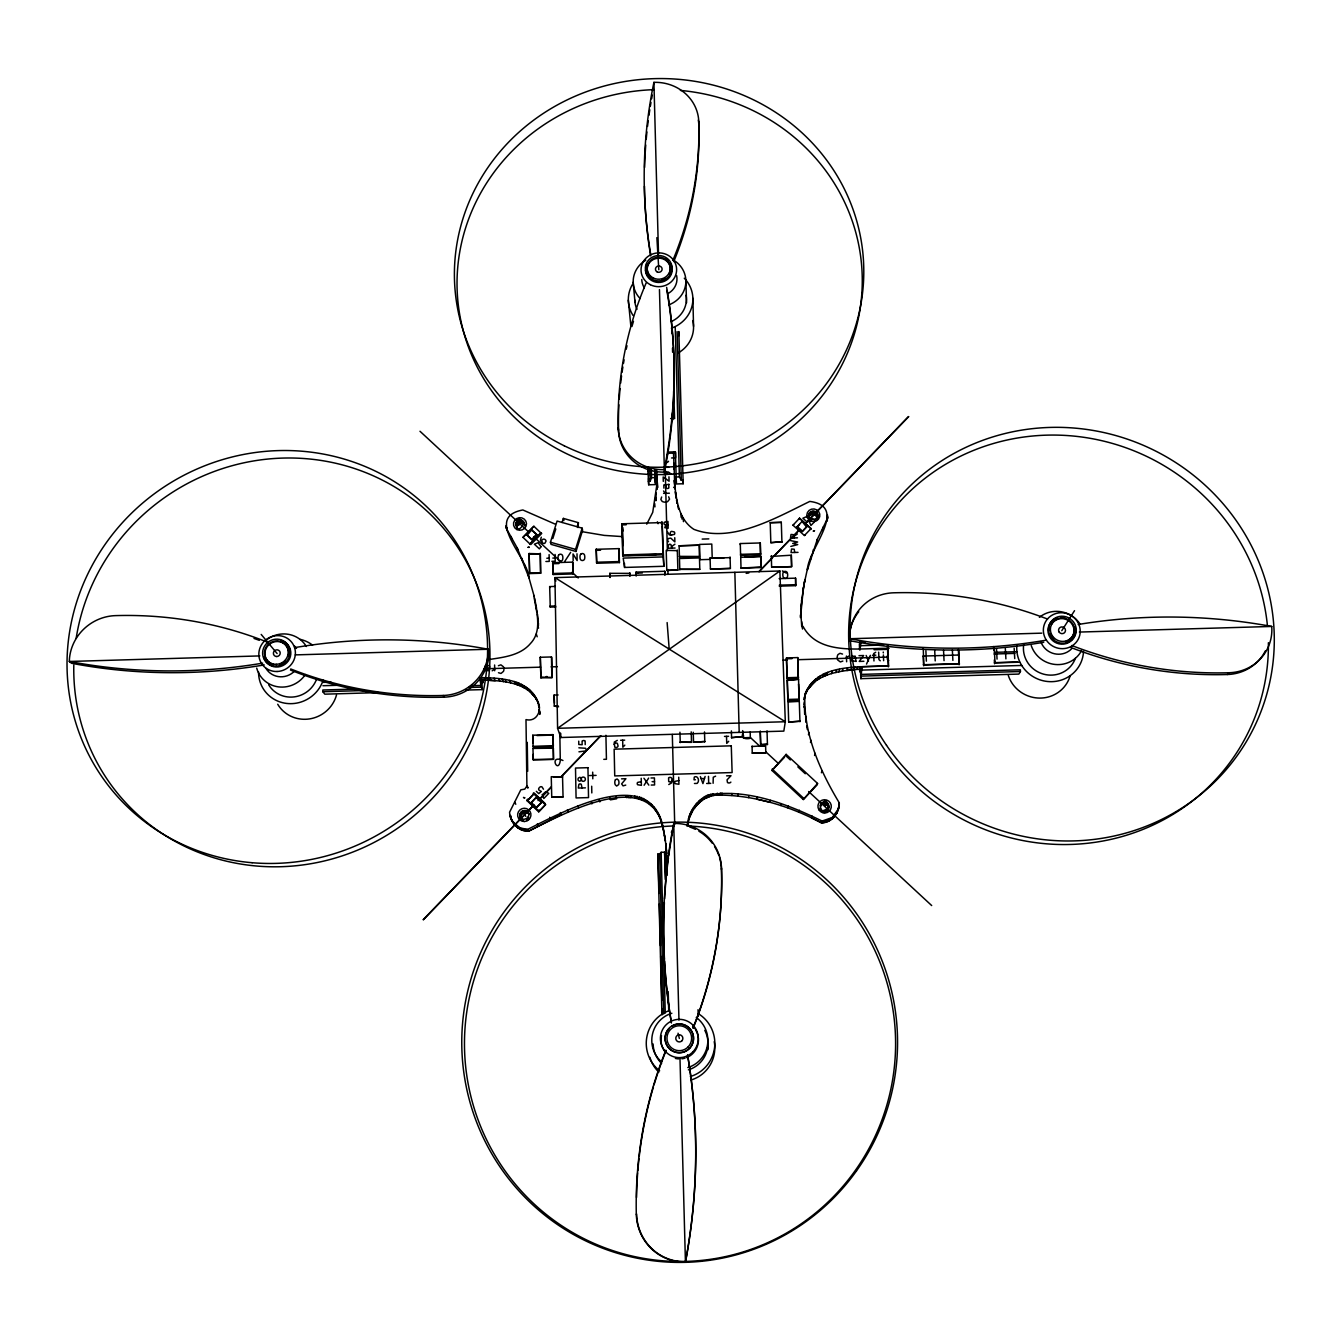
<?xml version="1.0" encoding="UTF-8"?>
<svg xmlns="http://www.w3.org/2000/svg" width="1341" height="1341" viewBox="0 0 1341 1341"><rect width="100%" height="100%" fill="white"/><g stroke="black" fill="none" stroke-linecap="round" stroke-linejoin="round"><path stroke-width="1.5" d="M378.615 692.61L324.807 694.169L322.829 691.721L322.829 689.995L358.198 688.972M489.649 659.42C504.048 657.258 520.442 655.347 530.466 643.512C542.921 630.454 536.082 610.675 533.718 595.22M717.301 793.134L717.284 795.096C701.527 795.531 689.861 810.266 687.615 824.916C688.201 812.244 696.683 800.007 708.366 794.878C747.457 788.508 787.485 804.131 822.1 821.061L832.208 817.541L838.41 808.925M656.738 483.28L656.721 476.558L656.956 489.415L656.738 483.28L657.023 486.749M720.335 792.967L720.301 794.928L717.284 795.096C753.659 794.895 789.564 806.008 821.547 822.871C831.923 822.871 839.667 812.78 839.282 802.873C819.971 770.757 803.443 733.644 804.868 695.476L804.131 700.002L804.583 697.571M721.894 794.895L721.944 792.933M693.129 1028.296A394.606 383.459 -45 0 0 721.475 869.471L721.508 868.365A46.566 46.399 -13.1 0 0 673.718 823.458A572.289 548.637 43.6 0 0 671.422 1022.999M730.057 557.638L710.076 558.242L724.056 557.822M730.392 568.45L710.412 569.037L730.409 568.433L730.074 557.018M512.966 822.234L520.107 827.933L527.616 829.409C562.449 812.126 655.481 760.414 663.929 832.828C654.09 762.995 562.432 814.607 528.572 831.185C518.263 831.688 509.932 822.033 509.58 812.21L520.811 789.832L524.8 789.111L526.912 786.027L525.99 719.614C537.205 722.38 542.736 709.288 537.355 700.605C527.968 679.434 501.467 678.043 481.419 677.624L482.592 680.138C502.557 680.574 528.907 681.949 538.244 703.019L536.718 699.147M742.864 736.578L731.549 737.651L742.864 736.578L742.679 730.594M740.249 544.614L740.299 543.558L760.28 542.954L760.582 554.805L740.601 555.392L740.299 543.558M505.708 527.298L517.274 548.083L529.092 577.954C527.734 557.253 483.246 517.425 522.839 509.966L555.258 524.163M506.73 530.55L506.982 527.65M740.668 557.336L760.699 556.113L761.018 567.545L741.02 568.115L740.701 556.699M740.601 555.392L740.651 554.353L760.665 553.749M741.02 568.131L761.068 566.925M731.75 795.481L731.851 793.52M803.443 587.324L800.51 617.564L801.616 600.533L804.902 579.614L802.991 590.291M739.193 732.404L734.851 572.322M738.003 796.185L738.12 794.224M483.414 679.853L482.995 682.82L482.022 681.027L482.123 689.626L465.562 690.095M656.671 485.978L652.732 512.329L646.748 524.147M743.618 737.902C761.856 736.108 737.064 743.652 743.434 732.203M760.28 542.954L760.565 554.805M761.018 567.545L760.699 556.113M770.203 522.688L781.3 522.353L770.203 522.688L770.84 542.686L782.004 541.714L770.84 542.686M752.033 746.501L765.61 745.663L765.795 752.787L752.251 753.173L752.066 746.049M752.251 753.173L765.795 752.787M748.68 797.644L748.865 795.699M771.243 556.431L791.307 555.208L791.626 566.623L771.628 567.226L771.31 555.811M829.09 806.226L828.386 809.277C827.028 786.111 810.852 821.145 828.989 807.383M771.628 567.226L791.626 566.64L791.307 555.208M838.192 809.31L839.248 804.382M817.055 519.52C822.217 510.753 806.947 507.669 808.589 517.592M817.675 515.112C817.976 521.297 807.584 520.274 809.076 514.274M760.733 744.423L767.505 744.238L760.682 744.875L760.28 731.08M756.927 797.225L756.71 799.169L770.136 802.304L770.438 800.376M519.99 816.149L522.152 819.938C514.76 814.456 526.426 805.388 529.041 814.423L527.382 811.674M521.448 819.049C518.716 814.909 524.884 809.998 528.32 813.534M765.61 745.663L759.76 746.266M524.163 522.739C513.502 543.323 513.921 503.747 525.102 526.007L523.711 521.733M516.62 527.331C516.436 523.191 522.588 521.414 524.666 525.001M793.604 524.566L792.984 525.186L804.499 535.612L805.086 534.975M797.107 526.929L801.918 521.565L806.98 526.627L802.22 531.572L797.107 526.929L799.487 524.465M798.934 519.034L799.571 518.179L811.07 528.589L810.433 529.444M779.121 578.641L795.582 578.155L795.682 585.665L779.238 586.151M802.22 531.572L807.047 526.192M795.682 585.665L795.582 578.155M786.413 658.8L786.53 657.911L797.744 657.593L798.331 678.244L787.133 678.563L786.413 658.8L792.011 658.632M804.516 535.394L811.07 528.589M771.98 770.472L786.144 754.363L817.574 783.446L817.222 784.787L803.293 799.538L771.98 770.472L784.502 757.263M809.461 513.251L808.992 516.57C810.852 512.865 817.122 514.24 817.155 518.431M809.646 515.682L810.115 512.363M810.517 514.978L811.003 511.659M787.133 678.563L786.53 657.911M811.54 514.525L812.026 511.206M787.201 680.423L798.549 679.25L799.135 699.935L787.905 700.253L787.201 680.423L798.549 679.25M812.663 514.357L813.149 511.022M813.786 514.458L814.289 511.139M801.616 600.533L802.052 597.617M800.979 606.534L801.415 603.651M814.842 514.86L815.362 511.524M815.764 515.497L816.283 512.178M827.85 517.76L817.356 539.233L807.433 569.774C807.852 549.072 849.708 506.663 809.796 501.417C776.405 517.626 731.633 543.826 693.867 529.343C677.741 518.866 676.065 497.712 674.322 480.313L674.892 488.878L673.517 452.403M800.46 616.022L800.895 613.172M787.905 700.253L787.318 679.569M816.501 516.335L817.004 513.016M788.055 701.628L799.286 701.309L788.055 701.628L788.692 722.028L800.041 721.24L788.692 722.028M816.971 517.341L817.49 514.022M810.534 559.532L811.02 556.414M800.963 614.731L801.717 626.582M812.881 552.71L813.384 549.559M861.492 674.389L1020.35 669.796L1020.434 671.523L1018.892 674.087L860.821 678.663L862.045 666.745L888.614 665.974L887.692 644.904M797.744 657.593L798.331 678.244M802.505 629.03L801.734 621.738M816.853 542.435L817.356 539.233M822.435 530.466L822.988 527.214M786.144 754.363L785.91 755.804L790.369 759.945M827.464 514.86L827.28 521.062M827.162 519.621L827.732 516.319M780.898 805.522L781.25 803.611M686.927 826.09L687.48 823.106M860.252 666.628L859.514 669.209C839.533 670.818 813.115 673.718 805.002 695.409C815.529 662.203 860.704 667.801 887.742 665.756M806.042 691.369L805.002 695.392M803.829 704.176L804.298 701.762M806.779 689.777L806.293 692.241L807.701 688.184M803.879 707.109L804.332 704.712M804.399 706.288L804.684 714.451M808.941 686.223L808.455 688.704L815.043 681.546L815.563 679.015M809.545 687.229L810.031 684.748M810.635 685.888L811.121 683.39M805.656 715.943L805.924 722.33M812.076 684.312L812.579 681.798M788.089 807.969L788.474 806.075M813.249 683.139L813.769 680.625M817.976 677.205L817.44 679.736L819.837 678.211L820.39 675.663M808.455 734.717L808.941 732.454M823.072 674.205L822.519 676.752L826.928 674.992L827.498 672.428M824.413 675.914L824.983 673.366M810.517 742.495L811.02 740.266M804.432 582.614L807.902 566.707M798.918 812.076L799.353 810.199M831.638 673.635L832.241 671.07M804.399 697.923L805.472 692.945M803.293 799.538L817.574 783.446M814.557 755.486L815.06 753.324M835.996 672.579L836.616 669.997M838.779 671.975L839.416 669.394M1043.767 642.272A522.353 489.147 6.4 0 1 849.289 640.629L849.758 638.735A45.929 44.689 15.7 0 1 893.542 592.806A400.942 393.651 51.5 0 1 1047.539 619.056M842.349 671.271L843.003 668.69M847.579 667.935L846.909 670.517L854.15 669.612L854.871 667.03M821.413 772.768L821.966 770.689M851.099 669.964L851.803 667.382M812.076 816.015L811.573 817.876L821.547 822.871L823.089 822.771L823.642 820.943M859.899 650.15L861.006 642.356L865.146 642.238M856.949 669.377L857.687 666.795M820.675 804.248L820.122 806.159C822.033 802.253 828.503 803.795 828.503 808.12M820.793 805.237L821.346 803.326M820.357 807.617L820.306 810.567L820.843 808.673M821.698 804.499L822.251 802.589M862.045 666.745L860.788 671.053L860.62 666.946M822.754 804.03L823.307 802.119M821.044 811.456L821.597 809.578M823.894 803.862L824.447 801.935M825.05 803.98L825.62 802.052M823.072 812.545L823.642 810.668M826.123 804.382L826.71 802.471M700.371 776.607L702.935 783.58L705.115 776.456M824.229 812.663L824.799 810.785M821.547 822.871L822.1 821.061M827.079 805.053L827.665 803.142M825.369 812.478L825.955 810.601M827.816 805.941L828.403 804.03M826.425 812.009L827.011 810.132M828.302 806.997L828.889 805.086M827.313 811.271L827.9 809.394M576.01 551.486L575.54 549.374L582.162 528.17L557.085 521.046L550.43 542.217L550.983 544.345L576.01 551.486L582.597 530.332L582.162 528.17M824.614 822.519L825.184 820.692M552.794 538.579L555.794 528.991M562.08 522.47L563.371 518.397L578.407 522.672L578.021 527.566M577.133 526.745L578.407 522.672M661.381 523.61L661.985 521.666M826.106 822.15L826.693 820.306M866.521 664.097L870.359 655.33M827.581 821.631L828.168 819.804M828.989 821.01L829.576 819.167M830.33 820.256L830.934 818.412M832.208 817.541L831.604 819.385L836.415 813.065M832.795 818.412L833.415 816.568M833.901 817.34L834.521 815.496M687.648 1055.401A580.888 553.515 -58.9 0 1 685.536 1261.713L685.435 1262.015A48.98 47.84 88.3 0 1 636.305 1214.141A415.827 401.127 62.5 0 1 665.874 1050.187M838.645 804.784L839.282 802.873M834.89 816.183L835.51 814.322M837.203 811.741L836.583 813.618L838.829 807.416M838.46 807.818L839.114 805.907M888.614 665.974L888.329 666.846L887.39 645.809M520.459 817.205C523.241 822.134 531.187 817.306 528.103 812.562M648.072 468.931L648.39 481.335L650.117 481.268L651.542 477.731L651.324 469.434M923.262 647.703L923.714 665.823L923.262 656.252M846.473 657.677L848.92 655.95M581.173 778.601L581.81 777.562A2.28 2.246 -21.9 0 1 584.525 777.495L584.877 777.814A2.263 2.229 -21.9 0 1 584.927 780.496L584.592 780.848A2.347 2.313 -21.9 0 1 581.877 780.931L581.173 778.601A1.995 1.978 -22.4 0 0 579.781 777.294L578.44 777.998A2.28 2.246 -22.3 0 0 578.491 780.68L579.865 781.3L581.189 779.942M613.994 744.456L614.647 743.434A2.28 2.246 -14.5 0 1 617.363 743.4L618.084 745.998A1.928 1.894 -14.5 0 1 617.43 747.021A2.28 2.246 -14.5 0 1 614.731 747.105L614.279 742.109L617.296 740.366M958.865 650.519L959.117 664.801L958.362 649.497M668.321 453.325L667.114 454.549M668.539 461.287L667.315 462.511M672.042 780.428L671.388 781.451A2.28 2.246 -7 0 1 668.69 781.535L668.589 777.847A2.263 2.246 -7 0 1 670.617 777.445A1.961 1.928 -7 0 1 671.992 778.752L671.757 782.792L668.773 784.552M692.962 808.422L690.297 815.579L690.179 813.719M494.661 669.109L492.181 670.818M644.099 785.256L648.658 778.082M1061.787 630.672L1074.527 610.675M564.846 561.276L570.663 552.358M861.006 642.356L860.184 643.345L860.117 641.618L859.38 644.334L859.598 649.463M663.728 1013.964L659.638 854.016L661.147 852.289L664.6 852.189L665.656 879.562M533.182 793.436L533.785 792.749L545.301 803.661L544.647 804.298M539.099 810.065L538.462 810.735L526.979 799.823L527.616 799.169M625.744 785.105L623.045 785.86L621.637 783.882L625.929 778.719L621.537 778.853M824.631 806.36L826.14 804.751M842.835 661.063L840.338 661.951L837.739 659.99A6.068 5.934 12.8 0 1 837.941 654.626L839.986 653.302L842.55 654.073M883.266 652.044L883.3 652.883M792.984 525.186L799.571 518.179M527.231 800.929L533.986 793.721L545.536 804.751L538.713 811.825L527.164 800.795L533.986 793.721M531.17 802.589L536.115 797.459L541.362 802.572L536.4 807.701L531.17 802.589L536.4 807.701M531.287 802.857L536.115 797.459M423.22 919.641L533.718 805.086M538.093 800.56L551.168 786.999M561.359 776.439L600.617 735.756M758.972 571.584L799.622 529.444M805.438 523.409L908.528 416.548M423.37 919.758L533.886 805.203M539.702 799.169L551.335 787.117M561.51 776.556L600.768 735.857M759.123 571.685L772.198 558.141M775.098 555.124L799.789 529.544M805.589 523.526L908.678 416.649M536.283 807.45L541.362 802.572M545.485 804.617L538.713 811.825M730.862 782.105L730.527 782.457A2.632 2.598 5.5 0 1 727.476 782.541L727.04 779.859L730.996 775.718L726.587 775.852M541.295 537.171L540.423 540.373L543.038 543.273A1.877 1.81 -13.1 0 0 544.915 543.206L546.055 541.127A2.615 2.531 -13.2 0 0 543.926 539.132A1.877 1.827 -13.1 0 0 542.753 539.4L541.814 540.339A1.961 1.894 -13.1 0 0 541.848 542.166M498.399 665.723L500.897 664.834L503.445 666.795A6.118 5.967 -21.5 0 1 503.495 671.338L501.014 673.467L498.483 672.713M661.633 497.025L660.862 499.472L662.169 501.417A5.984 5.783 -4.2 0 0 667.567 501.668L669.561 499.204L668.673 496.824M522.973 537.355L533.886 526.275L540.825 532.88L529.93 543.96L522.973 537.355L533.886 526.275M526.829 534.724L531.673 529.796L536.685 534.439L531.958 539.786L526.829 534.724L531.958 539.786M526.946 535.16L531.673 529.796M531.824 539.367L536.685 534.439M518.464 525.488L519.973 523.945M585.212 744.624L585.145 740.97A2.648 2.615 -18.6 0 0 582.095 741.053L582.162 744.724L578.792 744.49L578.725 741.154M700.22 799.99L700.287 801.918L697.454 804.634L697.37 802.723M1070.504 647.351A377.877 354.46 17.2 0 0 1227.216 674.523L1229.043 672.746A46.533 44.32 28 0 0 1271.737 626.448A589.537 563.723 56.4 0 0 1078.214 624.487M794.09 536.299L797.342 533.953M671.69 546.508L674.942 544.161M779.875 570.998L557.588 728.297L560.806 737.516L783.831 731.113L785.306 721.743L779.875 570.998L554.939 577.619L557.588 728.297L785.306 721.743L554.939 577.619L555.861 581.106M526.108 829.358L527.063 831.152L528.572 831.185L561.108 814.423L560.32 812.562M673.4 829.476L671.355 832.057L672.26 834.588M852.809 658.297L852.004 658.733A1.944 1.894 13.8 0 0 852.105 661.214L855.893 661.113M851.904 656.285L855.256 656.185L855.91 661.499M888.413 654.81L887.222 656.067L887.373 659.353L888.681 660.56M489.23 670.5L485.878 670.584L485.392 665.689M710.914 794.123L710.931 796.085L705.232 798.348L705.198 796.403M624.822 745.143L622.844 747.205L622.677 740.198M728.699 741.288L726.738 743.35L726.52 736.36M665.739 525.085L664.818 527.683L668.153 528.237L667.969 521.481L664.331 522.236A1.877 1.81 -4.3 0 0 664.398 524.482L668.069 525.018M746.166 573.361L748.831 572.959M485.425 668.958L489.197 668.053A1.928 1.877 -22.1 0 0 489.163 665.572L486.23 665.253M636.305 1214.141L636.589 1214.007A48.812 47.656 88.3 0 0 685.536 1261.713M809.813 515.279L802.873 518.213L806.31 521.28M663.125 474.597L668.841 472.418L671.791 474.345M790.804 546.424L797.727 544.597L792.699 543.457L797.644 542.015L790.587 540.624M670.601 418.56L674.439 418.442M667.684 452.068L675.361 451.833L675.428 453.04L667.751 453.275M671.573 457.968L675.68 457.834M664.985 467.355L668.69 467.255M651.542 477.731L654.894 477.631L655.38 483.43L655.045 470.942M674.573 484.017L683.189 483.749L683.038 480.296L681.312 480.346L679.401 476.893L676.048 476.994L676.367 482.81L675.361 451.833M648.39 481.335L648.709 484.788L657.325 484.52L657.526 486.817A8.599 2.28 -1.5 0 0 657.861 487.403M669.159 484.386L663.812 484.956L663.896 488.158M663.611 493.371L669.394 493.203M622.727 554.906L662.856 553.732L662.94 554.788L622.878 555.979L622.727 554.906L622.006 523.778L662.035 522.588L662.119 523.711M622.006 523.778L622.174 524.901L626.163 524.784M621.604 536.551L604.221 535.394L582.128 531.69M702.181 539.082L708.819 538.881M797.476 537.825L790.486 538.026L791.022 534.456L793.688 534.707L794.14 537.925M679.451 557.202L679.116 545.787L699.08 545.2L699.415 556.616L679.418 556.565L699.415 556.599M596.225 549.29L618.955 548.62L619.123 549.676L619.425 562.583L596.695 563.254L596.225 549.29L596.695 563.254M596.427 550.346L600.55 550.212M675.043 548.033L668.053 548.234L668.639 544.664A1.911 1.861 -4.1 0 1 670.953 544.597L671.724 548.134M529.125 553.548L540.389 553.85L540.708 573.244L529.611 573.579L529.125 553.548L529.611 573.579M529.309 554.168L540.389 553.85M677.306 550.028L677.875 570.076L666.779 570.394L666.209 550.363L677.339 550.665M627.823 555.375L656.319 554.52M546.826 558.242L549.156 558.174M552.81 558.074L555.14 558.007M798.029 552.358L791.022 552.576L791.559 548.989L794.224 549.24L794.693 552.458M663.879 566.288L663.125 556.917L623.196 558.091L624.571 567.444L663.879 566.288L662.303 525.94M545.888 561.493L549.223 561.41L549.106 554.621M551.872 561.326L555.208 561.225L555.09 554.453M679.803 569.925L679.468 558.51L699.466 557.923L699.801 569.338L679.77 569.322L699.784 569.338M552.693 562.7L572.674 562.114L572.909 563.136L573.11 573.931L553.146 574.518L552.693 562.7L553.146 574.518M744.657 557.219L760.649 556.75M596.494 562.231L619.257 561.561L619.425 562.583M552.961 563.723L558.946 563.555M709.624 559.415L700.019 559.7L699.566 544.412L711.786 544.06L712.205 557.638M529.427 572.959L540.708 573.244M552.878 573.512L572.875 572.925L573.11 573.931M636.154 576.11L636.053 572.104L664.784 571.266L664.868 572.272M609.92 576.948L609.837 573.345L629.918 573.361M636.053 572.104L636.187 573.127L642.322 572.942M786.178 573.043L782.423 570.88M555.828 606.92L550.263 607.087L549.659 586.587L555.224 586.419M779.356 585.162L795.816 584.676M555.56 605.964L549.994 606.132L550.263 607.087M259.802 655.917L69.313 661.465A46.231 43.951 -35 0 1 115.594 615.62A404.529 386.007 -51.4 0 1 266.608 641.836M295.255 654.894L488.375 649.262L489.163 651.123A45.678 44.37 -24 0 1 444.072 697.169A373.552 354.929 -13.9 0 1 290.444 670.014M1041.773 633.153L849.758 638.735A524.13 490.655 6.4 0 0 1044.924 640.378M1079.371 632.064L1271.737 626.448M861.14 645.675L883.602 645.021M540.306 657.274L551.486 656.956L551.754 657.828L552.106 677.574L540.909 677.892L540.306 657.274L540.909 677.892M889.049 648.39C861.375 647.636 819.033 656.436 802.957 626.264M874.081 649.748L886.217 649.396M875.707 652.262L873.645 653.587L873.963 660.979M858.994 655.665L863.638 655.531L859.246 661.415L863.889 661.281M872.471 655.263L875.824 655.179M994.452 652.346L1016.964 651.692M484.067 668.807L540.591 667.164M551.067 666.863L557.353 666.678M783.161 660.124L787.335 660.007M797.778 659.705L887.558 657.09M923.044 656.067L958.547 655.028M994.033 654.006L1014.919 653.385M923.312 664.717L958.882 663.694M994.452 662.655L1017.467 661.985M322.879 682.385L331.026 682.15M924.083 664.952L959.536 663.929M1019.579 662.186L995.022 662.89L994.184 647.083M540.624 677.054L552.106 677.574M322.93 685.72L339.659 685.234M862.179 670.081L1021.825 665.454M470.523 685.72L480.916 685.419L482.123 689.626M787.251 677.725L798.482 677.389M322.829 691.721L364.434 690.514M468.462 687.514L480.95 687.145M861.576 676.115L1020.434 671.523M558.594 706.808L554.286 706.12L554.101 695.074L558.124 694.956M554.286 706.12L558.325 706.003M788.039 699.449L799.286 699.13M532.746 735.22L552.995 734.633L553.347 746.199L533.098 746.769L532.746 735.22L533.048 743.082M536.97 735.555L553.146 735.086M724.492 736.41L728.549 736.293M620.648 740.266L624.705 740.148M532.913 746.334L553.347 746.199M691.52 742.311L680.222 742.193L691.52 742.311L691.202 731.884M693.532 742.26L704.779 741.489L693.532 742.26L693.247 732.27M532.947 748.345L553.38 748.211L553.565 759.324L533.299 759.911L532.947 748.345L553.38 748.211M578.859 747.809L585.615 748.278A2.38 2.347 -19.1 0 1 585.682 750.96L578.943 751.815M533.115 759.475L553.565 759.324M562.969 760.515C548.301 753.759 558.158 774.947 560.303 760.582L559.8 732.588M603.785 759.341L606.434 759.274L605.914 735.27M562.533 776.405L563.052 796.94L551.754 797.258L551.252 776.724L562.684 776.825L553.297 777.093M589.353 775.567L596.125 775.383M651.022 777.998L654.425 777.914L654.592 784.954L651.206 785.055M715.608 776.171L713.261 777.244L713.11 783.295M701.108 778.601L704.494 778.501M695.376 779.758L694.018 779.808L694.269 777.11A2.682 2.665 -1.5 0 1 696.985 777.042L698.041 778.333A4.911 4.861 -1.9 0 1 698.141 782.038L697.169 783.395L694.454 783.479M641.3 781.652L637.595 782.423A1.911 1.894 -13.5 0 0 637.645 784.753L641.384 785.34L641.216 778.283M678.831 780.579L675.11 781.35A1.911 1.877 -5.7 0 0 675.177 783.68L678.932 784.267L678.73 777.21M652.128 781.669L654.509 781.602M706.673 783.479L710.73 783.362M585.414 787.854L578.289 788.055L578.893 784.351A1.944 1.911 -23 0 1 581.273 784.284L582.011 787.955M661.918 1014.014L657.844 854.066L659.638 854.016M636.187 573.127L638.366 573.076M482.592 680.138L479.592 680.172L485.14 680.155L483.984 677.624M494.108 678.194L495.215 680.708L487.94 680.222L486.8 677.691M642.875 798.163L643.244 800.108L637.428 798.163L637.042 796.219M550.43 542.217L575.54 549.374M518.833 683.022L519.822 685.519L515.33 684.011L514.324 681.496M664.952 471.211L668.841 472.418M665.27 493.32L663.56 490.974M880.266 660.795L878.958 659.604L878.64 652.179M511.374 819.619L518.397 828.252L517.391 826.458M541.043 532.88L541.714 533.467L530.801 544.547L530.181 543.943M668.556 541.764L668.22 541.462A2.598 2.514 -4 0 1 668.136 538.546L670.785 538.143L674.875 541.898L674.758 537.707M532.377 692.777L533.282 695.225L528.455 688.872M811.724 513.804L813.317 515.246M799.538 518.397L811.054 528.807M804.416 524.314L806.98 526.627M797.157 526.493L802.287 531.137M797.828 766.851L805.287 773.74M531.807 530.231L536.802 534.858M419.984 431.266L529.226 532.478M533.668 536.651L561.477 562.382M572.087 572.255L578.222 577.954M750.273 737.433L759.66 746.099M765.644 751.681L778.082 763.18M808.64 791.542L931.693 905.561M772.181 769.08L803.594 798.23M536.299 791.324L538.73 793.621L541.345 791.425L538.931 790.067A1.844 1.81 -27.7 0 1 538.898 788.156L540.071 786.949A1.978 1.961 -27.6 0 1 541.999 786.899L543.474 789.212M534.053 793.855L545.536 804.751M524.281 814.875L525.873 816.401M261.193 634.427L277.118 653.536M643.931 778.216L648.843 785.122M513.921 823.441L514.944 825.251M510.753 818.211L513.134 822.787M509.898 815.261L512.396 821.446M514.978 824.547L516 826.358M510.267 816.753L511.307 818.597M290.712 668.941A374.826 356.052 -13.9 0 0 443.117 695.476L444.072 697.169M516.151 825.553L517.157 827.347M518.716 827.263L519.705 829.04M520.107 827.933L521.096 829.727M521.532 828.487L522.521 830.263M523.04 828.906L524.013 830.699M524.549 829.207L525.521 830.984M668.757 484.403L668.857 488.007A1.911 1.844 -4 0 1 666.36 488.074L665.454 484.503M522.102 818.781L523.091 820.608M527.616 829.409L528.572 831.185M519.822 815.01L520.811 816.853M519.956 813.853L520.945 815.714M520.392 812.78L521.381 814.641M514.776 802.354L515.799 804.265M521.079 811.841L522.068 813.719M522.001 811.121L522.973 812.981M526.56 818.647L527.516 820.474M523.057 810.651L524.029 812.512M528.17 816.987L529.108 818.831M524.214 810.467L525.186 812.344M525.37 810.584L526.326 812.462M526.443 810.987L527.399 812.864M537.339 823.827L538.244 825.62M526.912 786.027L527.868 788.022M526.963 785.642L527.918 787.636M481.654 682.049L479.676 677.842L480.916 685.419M549.709 817.289L550.548 819.133M516.788 528.421L517.224 529.427L515.631 524.08M489.884 677.892L491.007 680.407M498.701 678.68L499.774 681.194M551.754 797.258L563.052 796.94M502.305 679.166L503.378 681.681M505.121 679.619L506.177 682.133M866.152 655.447L868.499 661.147M509.546 680.423L510.569 682.938M516.888 682.284L517.877 684.782M567.394 809.713L568.148 811.59M521.582 684.329L522.554 686.81L525.035 688.201L524.08 685.72M526.56 687.397L527.516 689.861M529.695 689.978L530.617 692.459M657.358 521.8L658.062 523.711M531.204 691.487L532.126 693.934M538.981 712.054L539.87 714.418M533.55 694.185L534.456 696.633M538.998 709.322L539.887 711.685M539.082 710.562L539.97 712.926M539.065 711.3L539.954 713.663M534.891 696.08L536.802 700.036L535.897 697.605M538.11 703.187L539.384 707.646L538.495 705.249M578.005 805.874L578.692 807.768M554.101 695.074L554.487 703.254M536.299 634.042L537.188 636.774M591.297 801.968L591.917 803.879M505.758 525.873L506.797 529.125M537.657 625.342L538.546 628.124M537.674 622.425L538.562 625.208M511.038 536.434L512.061 539.635M537.64 620.866L538.529 623.682M517.274 548.083L518.263 551.235M521.8 558.141L522.755 561.242M535.646 605.411L537.171 612.25M524.515 564.846L525.454 567.913M515.765 522.99L516.754 526.242M599.259 799.974L599.846 801.901M516.184 521.951L517.173 525.219M516.855 521.062L517.844 524.331M517.743 520.358L518.732 523.644M518.799 519.906L519.772 523.191M519.922 519.738L520.878 523.024M522.102 520.241L523.057 523.51M521.046 519.839L522.001 523.124M529.93 543.96L540.825 532.88M523.007 520.878L523.962 524.147M528.17 574.937L534.154 596.259M549.659 586.587L549.927 587.576M609.887 797.895L610.423 799.839L616.609 798.783L616.106 796.839M677.808 506.177L678.512 508.96M678.06 1033.207L679.351 1038.454M625.979 795.666L626.431 797.61M563.371 518.397L563.874 520.61M627.504 795.615L627.94 797.56L631.041 797.543L630.622 795.599M806.662 726.084L807.383 729.538M634.896 795.934L635.299 797.878M676.518 500.109L677.205 503.529L677.037 500.143M663.678 831.051L665.387 841.008L664.382 834.672L664.633 836.432M639.707 796.839L640.093 798.783M641.249 797.426L641.618 799.37M534.623 598.136L536.534 608.278M644.501 799.119L644.853 801.046M646.513 800.376L646.848 802.287M648.021 801.465L649.731 804.483L649.413 802.572M609.837 573.345L610.021 577.552M657.844 854.066L659.101 893.408M675.227 491.778L676.283 498.668M651.022 804.03L651.34 805.941M652.229 805.237L652.547 807.131M653.872 807.047L656 811.355L655.715 809.478M665.371 879.562L664.6 852.189M657.291 811.908L657.576 813.769M658.783 814.607L659.068 816.451M659.655 816.535L659.923 818.379M660.593 819.066L660.878 820.91M510.72 815.579L510.955 817.105M661.985 823.827L662.236 825.637M666.46 852.055L666.695 853.731L666.293 849.456L667.114 875.304M663.057 828.235L663.326 830.029M667.013 855.474L667.181 856.564M666.058 846.624L666.309 848.317L665.706 843.523L666.527 851.133M623.029 531.036L622.475 527.114L622.911 545.703M665.153 839.282L665.941 845.232M646.211 282.834A380.308 362.925 13.2 0 0 618.218 427.662L618.553 430.243A44.773 43.046 -4.1 0 0 664.432 472.082A532.528 500.763 -24.9 0 0 666.812 290.41M537.49 614.228L538.328 621.788M859.363 668.958L859.832 671.908L860.469 670.047L860.821 678.663M628.326 300.183L630.857 326.249M698.141 1015.103L698.225 1015.942L698.041 1009.672M633.187 282.213L634.997 302.412M654.676 503.495L654.961 506.864M655.632 497.343L655.917 500.729L656.135 492.952M667.131 622.576L669.193 649.061M656.772 480.832L657.056 484.302M666.779 570.394L677.875 570.076M664.432 472.082L659.454 289.606M688.604 818.278L688.738 820.105M689.408 815.68L689.525 817.541M656.872 237.642L658.817 269.759M691.52 810.936L691.638 812.814M675.596 492.365L675.78 495.784M1014.165 648.239L1014.735 658.599M1005.331 648.508L1005.901 658.867M679.116 545.787L699.08 545.2M996.497 648.759L997.05 659.118M993.631 646.546L993.832 650.385M994.335 659.94L994.536 663.778M694.688 805.891L694.789 807.785M952.361 650.05L952.881 660.392M943.544 650.301L944.047 660.66M680.96 513.938L681.127 517.257M934.711 650.553L935.213 660.912M925.893 650.804L926.38 661.163M681.815 515.765L681.982 519.068M683.29 518.347L683.441 521.632M696.214 803.98L696.314 805.891M883.384 654.961L883.635 660.694M846.406 656.034L846.64 661.784M679.015 335.686L678.831 331.545L683.189 483.749M698.912 801.164L698.979 803.091M798.549 684.061L799.135 699.935M799.286 701.309L799.94 721.709M781.3 522.353L781.937 542.351M767.035 730.895L767.438 744.674M760.23 731.549L760.682 744.875M750.189 732.002L750.34 738.153M743.501 735.388L743.585 738.355M731.398 730.912L731.549 737.651M710.076 557.605L710.412 569.037M685.871 280.587L686.558 302.848M701.695 798.8L701.745 800.728M708.484 776.372L708.702 783.412M704.494 731.951L704.796 741.942M677.121 331.596L681.312 480.346M675.227 327.455L679.401 476.893M675.562 452.822L675.68 456.963M671.975 329.601L672.092 333.708M672.495 348.09L672.595 352.197M673.685 391.455L674.59 418.526M672.713 414.118L672.796 419.834M674.003 463.232L674.171 469.467M672.428 412.743L672.595 418.995M679.937 732.203L680.256 742.646M668.958 476.809L669.075 481.218L663.175 476.977L663.292 481.385M703.606 797.426L703.656 799.37M667.634 532.126L669.377 534.975L674.339 534.489A2.229 2.162 -3.8 0 0 674.272 531.924L671.59 531.354A1.844 1.794 -3.9 0 0 670.316 532.679A2.296 2.229 -3.8 0 0 670.684 534.606A1.844 1.794 -3.9 0 0 671.707 535.21M665.086 465.143L667.382 550.698M667.885 569.489L668.002 573.663M672.31 734.466L674.724 824.346M673.769 261.596A367.535 342.76 -14.6 0 0 698.845 125.4L698.795 121.863A43.8 41.051 -3.8 0 0 653.922 82.354L658.498 254.019M678.965 1020.132L673.718 823.458L673.852 824.715A570.21 546.709 43.6 0 0 668.69 855.944M679.971 1057.714L685.435 1262.015A583.033 555.492 -58.9 0 0 687.547 1054.965M664.784 571.266L664.901 575.272M662.035 522.588L663.125 556.917M657.408 482.676L657.526 486.817M656.738 469.618L657.006 480.044M654.693 469.886L654.894 477.631M668.204 991.535L668.723 1011.131M661.147 852.289L665.27 1013.058M649.798 468.881L650.117 481.268M648.29 468.11L648.39 472.267M648.558 478.536L648.709 484.788M659.353 903.868L660.426 945.757M660.694 956.217L661.8 1000.185M662.018 1008.566L662.186 1014.835M692.878 298.205L693.548 326.349M629.834 572.758L629.918 576.362M624.47 563.371L624.571 567.444M622.174 524.901L622.878 555.979M618.955 548.62L619.257 561.561M592.672 772.131L592.806 778.819M591.683 786.228L591.817 792.933M576.999 553.799L577.133 560.572L573.026 553.917L573.16 560.689M572.674 562.114L572.875 572.925M706.774 795.565L706.808 797.509M560.722 733.359L560.806 737.516M551.486 656.956L551.822 676.719M552.995 734.633L553.179 745.747M553.213 747.775L553.397 758.905M540.205 553.213L540.524 572.641M533.215 754.346L533.299 759.911M708.366 794.878L708.4 796.839M527.248 742.344L527.683 771.293M494.611 665.002L494.695 670.751M713.026 793.704L713.043 795.666M547.178 676.551A5.012 4.895 -17.8 0 1 546.173 676.568M698.795 121.863A368.758 343.816 -14.5 0 1 672.83 260.405M650.737 254.606A529.159 492.734 13.6 0 1 653.922 82.354M650.636 255.863A527.348 491.192 13.6 0 1 644.451 186.215M644.585 167.441A527.348 491.192 13.6 0 1 645.742 144.996M646.211 139.414A527.348 491.192 13.6 0 1 646.932 131.971M647.535 126.406A527.348 491.192 13.6 0 1 648.223 120.858M648.977 115.309A527.348 491.192 13.6 0 1 649.798 109.794M650.385 106.107A527.348 491.192 13.6 0 1 650.988 102.436M651.642 98.781A527.348 491.192 13.6 0 1 652.313 95.127M698.309 120.087A43.65 40.917 -3.8 0 1 698.845 125.4M680.39 90.417A202.675 192.484 -3.9 0 1 828.772 386.979A202.675 192.484 -3.9 0 1 482.509 376.72A202.675 192.484 -3.9 0 1 654.324 89.646M618.218 427.662A44.924 43.18 -4.1 0 0 664.264 469.635A534.372 502.355 -24.9 0 0 666.645 287.376M618.553 430.243A378.983 361.752 13.2 0 1 618.888 404.798M619.207 399.367A378.983 361.752 13.2 0 1 620.095 388.521M620.665 383.107A378.983 361.752 13.2 0 1 621.553 375.933M622.056 372.345A378.983 361.752 13.2 0 1 622.878 366.981M623.481 363.428A378.983 361.752 13.2 0 1 624.101 359.857M626.23 349.247A378.983 361.752 13.2 0 1 627.001 345.727M631.946 326.517A378.983 361.752 13.2 0 1 633.472 321.337M670.198 263.087A13.36 12.672 -3.9 0 1 662.605 281.912A13.36 12.672 -3.9 0 1 645.474 270.178M645.842 266.893A13.36 12.672 -3.9 0 1 647.1 263.791M665.186 258.595A13.36 12.672 -3.9 0 1 668.019 260.523M676.635 275.542A17.617 16.729 -3.9 0 1 668.589 293.21M644.334 287.812A17.617 16.729 -3.9 0 1 641.769 279.515M650.804 277.168A11.583 10.979 -3.9 0 1 649.731 262.367A11.583 10.979 -3.9 0 1 665.186 259.953A11.583 10.979 -3.9 0 1 668.958 274.335M664.834 278.492A11.583 10.979 -3.9 0 1 662.068 279.666M673.568 260.171A26.367 25.043 -3.9 0 1 685.737 283.906A26.367 25.043 -3.9 0 1 668.639 304.893M640.143 298.54A26.367 25.043 -3.9 0 1 645.792 260.171M674.691 486.297A8.599 2.28 -1.5 0 1 673.618 487.47M692.777 320.549A31.262 29.804 -3.8 0 1 678.647 352.683M686.106 295.188A25.831 24.574 -3.9 0 1 671.103 321.622M636.975 309.335A25.831 24.574 -3.9 0 1 634.779 299.982M684.279 278.224A32.301 30.726 -3.9 0 1 671.372 328.159M633.019 315.42A32.301 30.726 -3.9 0 1 632.281 284.711M262.668 663.141A523.426 486.414 -18.8 0 1 69.313 661.465L71.559 663.275A521.666 484.922 -18.9 0 0 264.244 664.935M254.002 638.433A403.054 384.666 -51.4 0 1 259.333 640.344M76.152 638.417A210.219 202.24 -31.2 0 1 404.764 493.404A210.219 202.24 -31.2 0 1 374.038 842.45A210.219 202.24 -31.2 0 1 73.805 665.069M443.117 695.476A45.829 44.521 -24 0 0 488.375 649.262A583.234 563.622 -68.5 0 0 294.618 647.619M280.738 640.445A13.846 13.326 -31 0 1 290.779 654.324A13.846 13.326 -31 0 1 278.241 666.93A13.846 13.326 -31 0 1 263.859 657.408M294.433 671.204A18.271 17.584 -31.1 0 1 265.954 668.354M294.517 646.094A18.271 17.584 -31.1 0 1 296.545 648.407M273.665 664.549A12.019 11.549 -31 0 1 265.334 650.502A12.019 11.549 -31 0 1 279.934 641.819A12.019 11.549 -31 0 1 288.281 655.85M285.18 661.18A12.019 11.549 -31 0 1 279.833 664.365M305.346 674.573A27.34 26.3 -31.2 0 1 278.358 686.86A27.34 26.3 -31.2 0 1 256.701 668.086M265.149 641.032A27.34 26.3 -31.2 0 1 306.351 646.496M336.524 694.923A32.368 31.229 -31.9 0 1 309.654 718.893A32.368 31.229 -31.9 0 1 277.721 704.26M316.761 678.647A26.786 25.797 -31.4 0 1 294.182 696.901A26.786 25.797 -31.4 0 1 268.636 684.715M323.181 680.155A33.475 32.234 -31.4 0 1 286.371 703.405A33.475 32.234 -31.4 0 1 258.545 671.958M300.35 639.372A33.475 32.234 -31.4 0 1 312.587 645.138M636.539 1197.496A414.285 399.652 62.6 0 1 637.662 1172.855M637.83 1170.81A414.285 399.652 62.6 0 1 638.986 1158.574M639.221 1156.545A414.285 399.652 62.6 0 1 653.436 1086.83M654.022 1084.886A414.285 399.652 62.6 0 1 666.058 1050.64M687.866 826.022A217.795 215.549 -89.8 0 1 865.079 1155.372A217.795 215.549 -89.8 0 1 494.058 1153.813A217.795 215.549 -89.8 0 1 674.003 825.955M721.508 868.365A396.031 384.783 -44.9 0 1 693.046 1027.759M671.254 1021.658A570.21 546.709 43.6 0 1 664.566 961.078M664.466 959.184A570.21 546.709 43.6 0 1 664.382 902.56M664.583 898.805A570.21 546.709 43.6 0 1 668.455 857.787M689.727 827.028A46.399 46.248 -13.3 0 1 695.359 829.308M698.879 831.202A46.399 46.248 -13.3 0 1 712.306 843.254M714.569 846.573A46.399 46.248 -13.3 0 1 718.91 855.659M719.53 857.57A46.399 46.248 -13.3 0 1 721.475 869.471M671.925 1026.234A14.349 14.215 -89.7 0 1 693.465 1036.844A14.349 14.215 -89.7 0 1 674.841 1052.082A14.349 14.215 -89.7 0 1 669.042 1028.597M692.593 1026.217A18.942 18.74 -89.8 0 1 694.772 1028.698M695.677 1030.056A18.942 18.74 -89.8 0 1 686.609 1057.596M685.067 1058.133A18.942 18.74 -89.8 0 1 681.865 1058.787M678.596 1058.887A18.942 18.74 -89.8 0 1 675.361 1058.401M665.689 1052.534A18.942 18.74 -89.8 0 1 661.499 1035.554M696.247 1017.467A28.312 28.027 -89.8 0 1 687.816 1067.553M660.51 1060.932A28.312 28.027 -89.8 0 1 671.858 1013.26M708.132 1046.181A26.971 26.686 89.7 0 1 707.998 1049.701M658.833 1072.146A33.491 33.139 89.7 0 1 649.882 1057.328M714.233 1041.655A33.491 33.139 89.7 0 1 691.118 1079.974M661.633 1063.396A27.725 27.44 90 0 1 653.101 1043.985M704.779 1030.307A27.725 27.44 90 0 1 688.369 1069.867M659.638 1070.805A34.665 34.296 90 0 1 669.092 1010.661M698.376 1013.729A34.665 34.296 90 0 1 690.33 1076.555M1229.043 672.746A379.168 355.583 17.1 0 1 1071.761 645.49M1265.334 650.921A46.365 44.169 28 0 1 1227.216 674.523M1268.385 642.691A211.107 203.48 23.8 0 1 960.927 818.412A211.107 203.48 23.8 0 1 941.684 466.685A211.107 203.48 23.8 0 1 1267.48 626.197M849.289 640.629A45.778 44.538 15.7 0 1 858.76 611.697M1074.912 626.8A13.913 13.41 23.6 0 1 1066.129 643.613A13.913 13.41 23.6 0 1 1048.645 634.578A13.913 13.41 23.6 0 1 1057.446 617.782M1060.982 617.212A13.913 13.41 23.6 0 1 1064.586 617.564M1071.761 648.625A18.355 17.684 23.7 0 1 1040.8 641.534M1051.31 624.755A12.069 11.616 23.6 0 1 1071.107 622.911A12.069 11.616 23.6 0 1 1065.793 641.501M1054.043 638.819A12.069 11.616 23.6 0 1 1050.64 633.656M1050.053 630.639A12.069 11.616 23.6 0 1 1050.288 627.605M1081.584 650.553A27.457 26.468 23.8 0 1 1055.149 664.466A27.457 26.468 23.8 0 1 1031.246 645.574M1039.376 617.329A27.457 26.468 23.8 0 1 1079.974 623.934M1070.185 675.68A32.502 31.413 24.6 0 1 1039.778 698.091A32.502 31.413 24.6 0 1 1008.315 675.495M1075.398 658.247A26.887 25.948 24.1 0 1 1043.834 674.221A26.887 25.948 24.1 0 1 1023.686 644.635M1083.528 651.408A33.609 32.435 24.1 0 1 1047.656 681.513A33.609 32.435 24.1 0 1 1016.914 644.82M814.473 530.718L813.367 531.07L814.473 530.718M523.543 797.526L524.7 797.811L523.543 797.526M529.259 547.279L528.103 547.312L529.259 547.279M809.361 521.884L810.919 525.488L815.663 520.559L812.562 519.068L809.361 521.884M542.334 794.71L543.843 798.465L548.804 793.336L545.653 791.777L542.334 794.71M540.993 546.742L539.384 548.855L534.372 544.211L538.11 542.719L540.993 546.742M615.452 779.691L615.133 780.378A6.252 6.169 -16.6 0 0 615.234 784.736L616.625 786.044L618.62 784.636A6.47 6.387 -18.1 0 0 618.519 780.278L617.128 778.97L615.452 779.691M783.798 571.819L783.144 572.49A7.476 7.258 5.6 0 0 783.328 577.351L784.016 577.988A2.296 2.246 5.3 0 0 786.681 577.904L787.318 577.233A7.476 7.258 4.9 0 0 787.15 572.372L786.463 571.735A2.296 2.246 5.2 0 0 783.798 571.819M580.988 554.001L580.351 554.671A7.443 7.225 -10.5 0 0 580.452 559.515L581.122 560.152A2.296 2.229 -10.9 0 0 583.771 560.069L584.441 559.398A7.677 7.443 -11.2 0 0 584.341 554.554L583.653 553.917A2.296 2.229 -10.8 0 0 580.988 554.001M559.063 554.638L558.409 555.325A7.443 7.225 -12.1 0 0 558.51 560.152L559.18 560.789A2.33 2.263 -12.5 0 0 561.845 560.722L562.499 560.035A7.677 7.443 -12.8 0 0 562.399 555.208L561.728 554.571A2.33 2.263 -12.4 0 0 559.063 554.654M731.281 745.831L614.144 749.183L614.731 775.919L732.119 772.567L731.281 745.831M587.945 767.689L575.507 768.041L576.077 797.945L588.531 797.593L587.945 767.689M818.965 809.847A6.705 6.621 23.3 0 0 830.548 809.511A6.705 6.621 23.3 0 0 824.363 799.722A6.705 6.621 23.3 0 0 818.965 809.847M808.874 519.855A6.537 6.336 6 0 0 819.703 516.704A6.537 6.336 6 0 0 811.389 509.194A6.537 6.336 6 0 0 808.874 519.855M516.805 529.527A6.537 6.319 -14.2 0 0 526.493 523.761A6.537 6.319 -14.2 0 0 516.637 518.581A6.537 6.319 -14.2 0 0 516.805 529.527M524.381 821.513A6.705 6.604 -32.2 0 0 530.013 811.406A6.705 6.604 -32.2 0 0 518.447 811.741A6.705 6.604 -32.2 0 0 524.381 821.513M564.209 445.765A204.754 194.311 -3.9 0 0 863.621 263.456A204.754 194.311 -3.9 0 0 549.458 109.526A204.754 194.311 -3.9 0 0 564.209 445.765M652.346 279.431A13.376 12.689 -3.9 0 0 672.092 267.798A13.376 12.689 -3.9 0 0 651.743 257.455A13.376 12.689 -3.9 0 0 652.346 279.431M653.201 277.922A11.583 10.996 -3.9 0 0 670.316 267.848A11.583 10.996 -3.9 0 0 652.665 258.88A11.583 10.996 -3.9 0 0 653.201 277.922M650.335 284.694A17.802 16.897 -3.9 0 0 676.618 269.223A17.802 16.897 -3.9 0 0 649.513 255.444A17.802 16.897 -3.9 0 0 650.335 284.694M657.191 271.938A3.336 3.168 -3.9 0 0 662.119 269.038A3.336 3.168 -3.9 0 0 657.04 266.457A3.336 3.168 -3.9 0 0 657.191 271.938M252.108 862.716A212.448 204.285 -31.1 0 0 470.708 569.389A212.448 204.285 -31.1 0 0 109.09 538.864A212.448 204.285 -31.1 0 0 252.108 862.716M276.296 666.108A13.879 13.343 -31 0 0 288.281 645.541A13.879 13.343 -31 0 0 264.479 646.245A13.879 13.343 -31 0 0 276.296 666.108M276.296 664.315A12.019 11.566 -31 0 0 286.689 646.479A12.019 11.566 -31 0 0 266.071 647.1A12.019 11.566 -31 0 0 276.296 664.315M277.051 671.506A18.472 17.751 -31 0 0 292.992 644.116A18.472 17.751 -31 0 0 261.327 645.071A18.472 17.751 -31 0 0 277.051 671.506M276.799 656.537A3.47 3.336 -31 0 0 279.783 651.408A3.47 3.336 -31 0 0 273.849 651.575A3.47 3.336 -31 0 0 276.799 656.537M856.463 1170.928A220.159 217.912 -89.7 0 0 701.578 823.223A220.159 217.912 -89.7 0 0 480.95 1132.625A220.159 217.912 -89.7 0 0 856.463 1170.928M689.626 1048.109A14.382 14.231 -89.6 0 0 682.603 1024.239A14.382 14.231 -89.6 0 0 665.639 1042.326A14.382 14.231 -89.6 0 0 689.626 1048.109M688.251 1046.785A12.455 12.337 -89.6 0 0 682.15 1026.1A12.455 12.337 -89.6 0 0 667.466 1041.773A12.455 12.337 -89.6 0 0 688.251 1046.785M693.113 1051.646A19.143 18.942 -89.7 0 0 683.759 1019.864A19.143 18.942 -89.7 0 0 661.197 1043.952A19.143 18.942 -89.7 0 0 693.113 1051.646M681.899 1040.817A3.587 3.554 -89.7 0 0 680.155 1034.866A3.587 3.554 -89.7 0 0 675.914 1039.376A3.587 3.554 -89.7 0 0 681.899 1040.817M886.518 745.328A213.353 205.542 23.7 0 0 1252.98 729.588A213.353 205.542 23.7 0 0 1047.053 427.528A213.353 205.542 23.7 0 0 886.518 745.328M1050.824 636.841A13.93 13.427 23.5 0 0 1074.778 636.12A13.93 13.427 23.5 0 0 1061.586 616.223A13.93 13.427 23.5 0 0 1050.824 636.841M1052.367 635.885A12.086 11.633 23.5 0 0 1073.135 635.265A12.086 11.633 23.5 0 0 1061.703 618.017A12.086 11.633 23.5 0 0 1052.367 635.885M1046.382 640.177A18.556 17.869 23.6 0 0 1078.265 639.204A18.556 17.869 23.6 0 0 1060.714 612.736A18.556 17.869 23.6 0 0 1046.382 640.177M1059.139 632.064A3.487 3.353 23.6 0 0 1065.123 631.896A3.487 3.353 23.6 0 0 1061.821 626.918A3.487 3.353 23.6 0 0 1059.139 632.064"/></g></svg>
